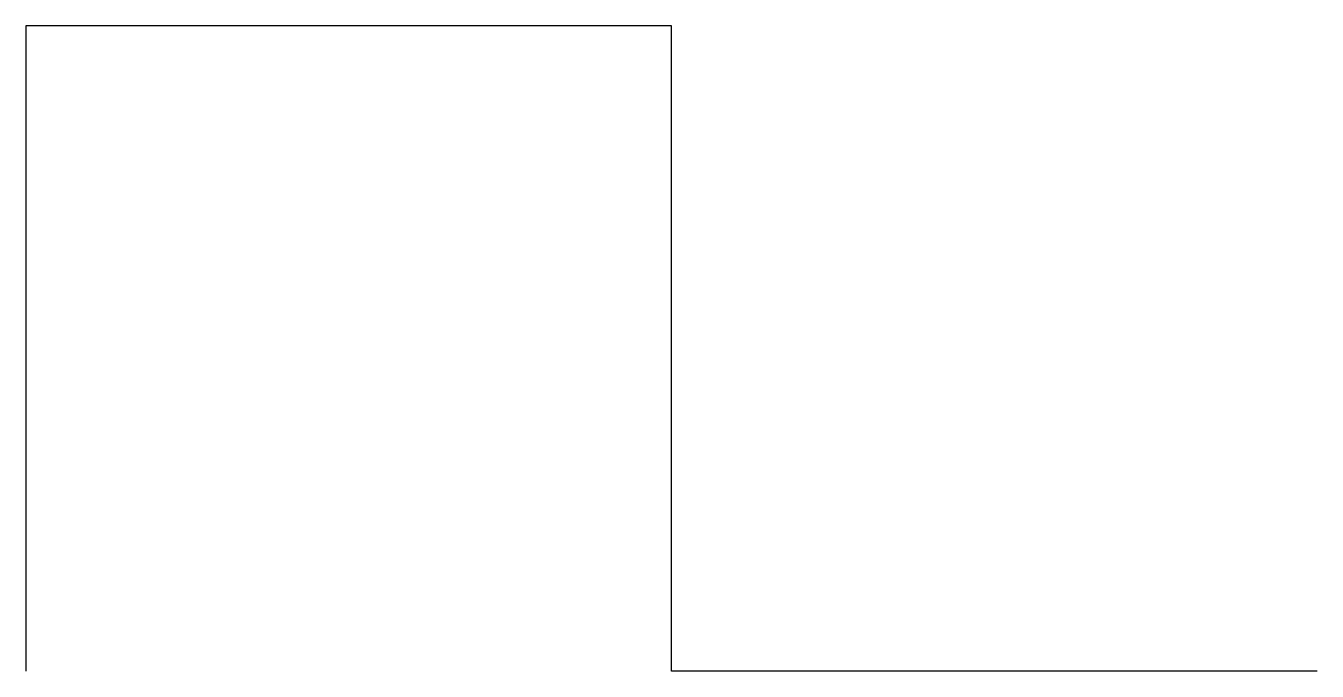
# Model space of a CAD drawing. Header units: millimetres. Extents: x -20 to 0, y -19.9 to -9.9.
import ezdxf

# ---------------------------------------------------------------- set-up
doc = ezdxf.new("R2010")
doc.units = ezdxf.units.MM
doc.header["$MEASUREMENT"] = 0
doc.layers.get('0').update_dxf_attribs({"lineweight": 25, "true_color": 0xffffff})

msp = doc.modelspace()

# ---------------------------------------------------------------- linework, layer by layer
for p, q in [((-10, -9.9), (-20, -9.9)), ((-20, -9.9), (-20, -19.9)), ((-10, -19.9), (-10, -9.9)), ((0, -19.9), (-10, -19.9))]:
    msp.add_line(p, q)

doc.saveas('drawing.dxf')
